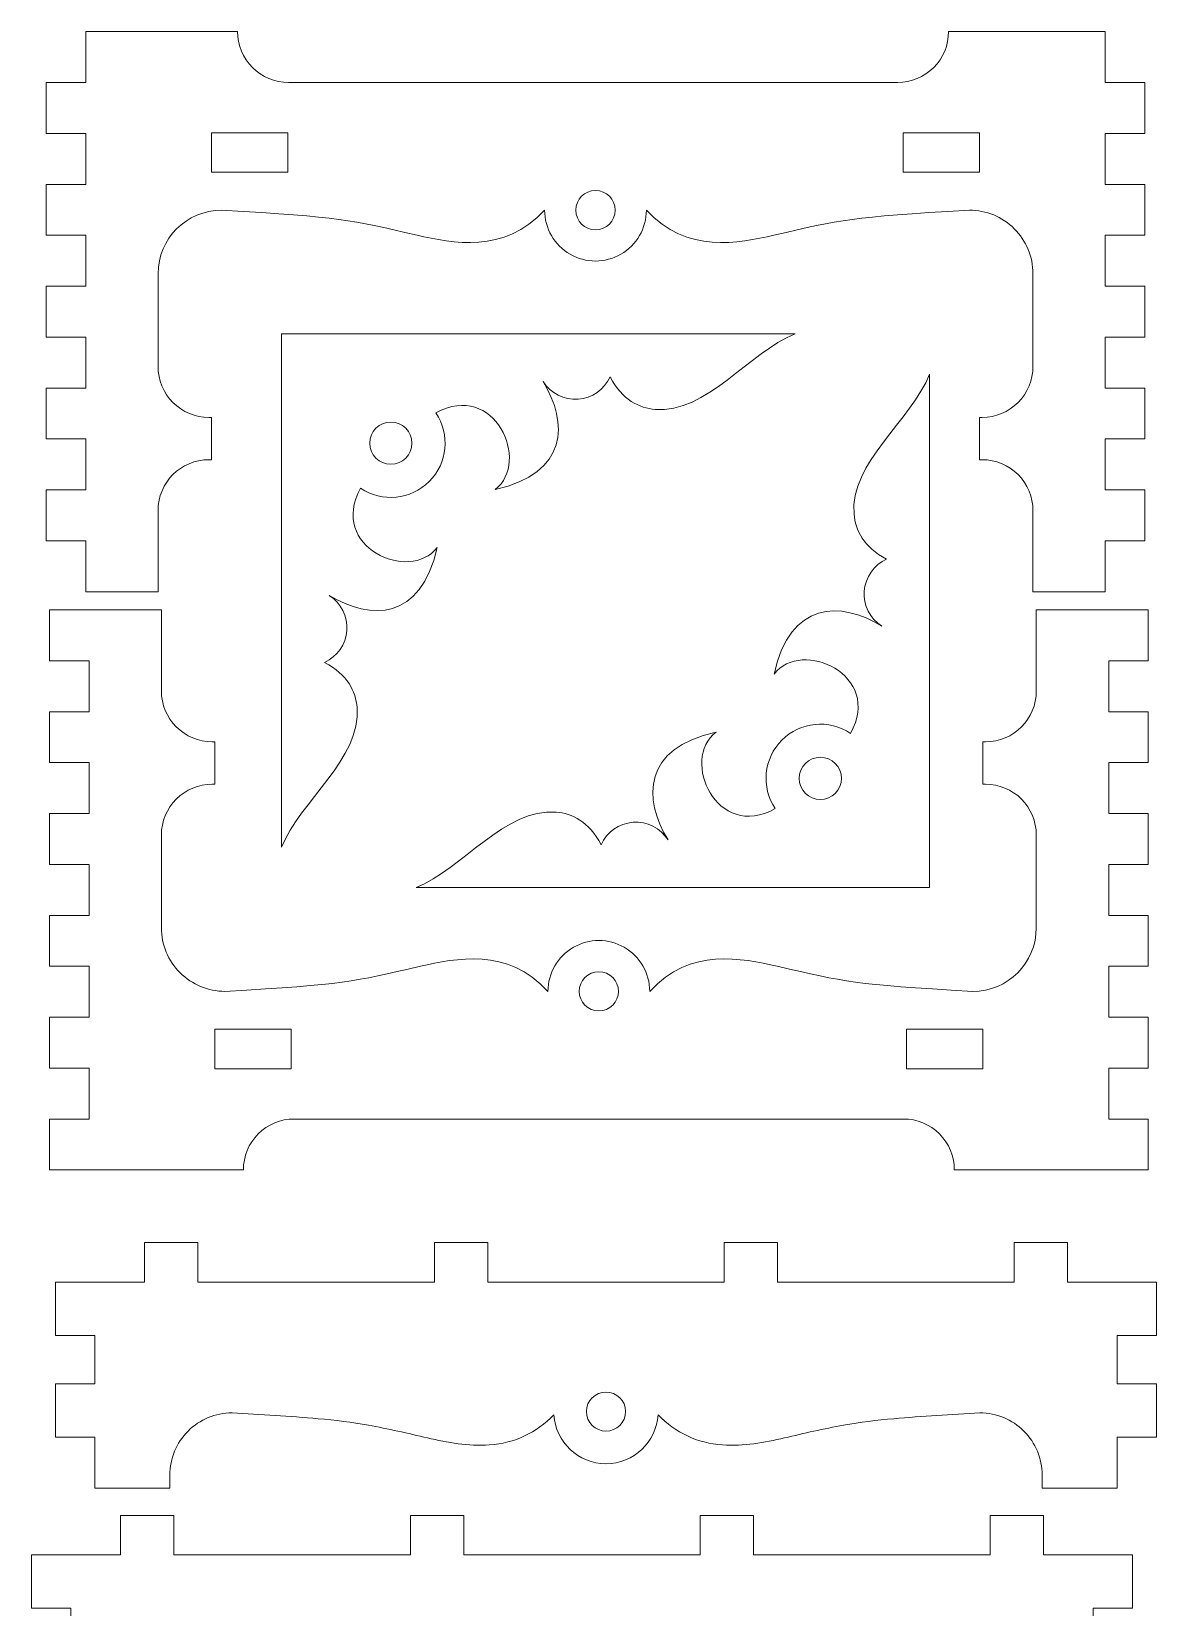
# Model space of a CAD drawing. Header units: centimetres. Extents: x -35.5 to 35.5, y -33.3 to 33.3.
# Drawn here: x 18.36 to 35.48, y -8.95 to 15.04 of the extents above; entities that cross this region are included whole.
import ezdxf

# ---------------------------------------------------------------- set-up
doc = ezdxf.new("R2010")
doc.units = ezdxf.units.CM
doc.header["$MEASUREMENT"] = 0
doc.layers.add('layer 1', color=7, linetype='Continuous')

msp = doc.modelspace()

# ---------------------------------------------------------------- linework, layer by layer
at = {"layer": 'layer 1', "lineweight": 9}
for points, knots in [([(18.58318, 7.29004), (18.58318, 7.29004), (18.58318, 8.06423), (18.58318, 8.06423), (18.58318, 8.06423), (18.58318, 8.06423), (19.18318, 8.06423), (19.18318, 8.06423), (19.18318, 8.06423), (19.18318, 8.06423), (19.18318, 8.84065), (19.18318, 8.84065), (19.18318, 8.84065), (19.18318, 8.84065), (18.58318, 8.84065), (18.58318, 8.84065), (18.58318, 8.84065), (18.58318, 8.84065), (18.58318, 9.61484), (18.58318, 9.61484), (18.58318, 9.61484), (18.58318, 9.61484), (19.18318, 9.61484), (19.18318, 9.61484), (19.18318, 9.61484), (19.18318, 9.61484), (19.18318, 10.39124), (19.18318, 10.39124), (19.18318, 10.39124), (19.18318, 10.39124), (18.58318, 10.39124), (18.58318, 10.39124), (18.58318, 10.39124), (18.58318, 10.39124), (18.58318, 11.16544), (18.58318, 11.16544), (18.58318, 11.16544), (18.58318, 11.16544), (19.18318, 11.16544), (19.18318, 11.16544), (19.18318, 11.16544), (19.18318, 11.16544), (19.18318, 11.94186), (19.18318, 11.94186), (19.18318, 11.94186), (19.18318, 11.94186), (18.58318, 11.94186), (18.58318, 11.94186), (18.58318, 11.94186), (18.58318, 11.94186), (18.58318, 12.71605), (18.58318, 12.71605), (18.58318, 12.71605), (18.58318, 12.71605), (19.18318, 12.71605), (19.18318, 12.71605), (19.18318, 12.71605), (19.18318, 12.71605), (19.18318, 13.49247), (19.18318, 13.49247), (19.18318, 13.49247), (19.18318, 13.49247), (18.58318, 13.49247), (18.58318, 13.49247), (18.58318, 13.49247), (18.58318, 13.49247), (18.58318, 14.26666), (18.58318, 14.26666), (18.58318, 14.26666), (18.58318, 14.26666), (19.18318, 14.26666), (19.18318, 14.26666), (19.18318, 14.26666), (19.18318, 14.26666), (19.18318, 15.04306), (19.18318, 15.04306), (19.18318, 15.04306), (19.18318, 15.04306), (21.49583, 15.04306), (21.49583, 15.04306), (21.49583, 15.04306), (21.49523, 14.83736), (21.57654, 14.63986), (21.7218, 14.4942), (21.7218, 14.4942), (21.86704, 14.34853), (22.0643, 14.26666), (22.27001, 14.26666), (22.27001, 14.26666), (22.27001, 14.26666), (31.54473, 14.26666), (31.54473, 14.26666), (31.54473, 14.26666), (31.75045, 14.26666), (31.9477, 14.34853), (32.09295, 14.4942), (32.09295, 14.4942), (32.23821, 14.63986), (32.31952, 14.83736), (32.31892, 15.04306), (32.31892, 15.04306), (32.31892, 15.04306), (34.70576, 15.04306), (34.70576, 15.04306), (34.70576, 15.04306), (34.70576, 15.04306), (34.70576, 14.26666), (34.70576, 14.26666), (34.70576, 14.26666), (34.70576, 14.26666), (35.30576, 14.26666), (35.30576, 14.26666), (35.30576, 14.26666), (35.30576, 14.26666), (35.30576, 13.49247), (35.30576, 13.49247), (35.30576, 13.49247), (35.30576, 13.49247), (34.70576, 13.49247), (34.70576, 13.49247), (34.70576, 13.49247), (34.70576, 13.49247), (34.70576, 12.71605), (34.70576, 12.71605), (34.70576, 12.71605), (34.70576, 12.71605), (35.30576, 12.71605), (35.30576, 12.71605), (35.30576, 12.71605), (35.30576, 12.71605), (35.30576, 11.94186), (35.30576, 11.94186), (35.30576, 11.94186), (35.30576, 11.94186), (34.70576, 11.94186), (34.70576, 11.94186), (34.70576, 11.94186), (34.70576, 11.94186), (34.70576, 11.16544), (34.70576, 11.16544), (34.70576, 11.16544), (34.70576, 11.16544), (35.30576, 11.16544), (35.30576, 11.16544), (35.30576, 11.16544), (35.30576, 11.16544), (35.30576, 10.39124), (35.30576, 10.39124), (35.30576, 10.39124), (35.30576, 10.39124), (34.70576, 10.39124), (34.70576, 10.39124), (34.70576, 10.39124), (34.70576, 10.39124), (34.70576, 9.61484), (34.70576, 9.61484), (34.70576, 9.61484), (34.70576, 9.61484), (35.30576, 9.61484), (35.30576, 9.61484), (35.30576, 9.61484), (35.30576, 9.61484), (35.30576, 8.84065), (35.30576, 8.84065), (35.30576, 8.84065), (35.30576, 8.84065), (34.70576, 8.84065), (34.70576, 8.84065), (34.70576, 8.84065), (34.70576, 8.84065), (34.70576, 8.06423), (34.70576, 8.06423), (34.70576, 8.06423), (34.70576, 8.06423), (35.30576, 8.06423), (35.30576, 8.06423), (35.30576, 8.06423), (35.30576, 8.06423), (35.30576, 7.29004), (35.30576, 7.29004), (35.30576, 7.29004), (35.30576, 7.29004), (34.70576, 7.29004), (34.70576, 7.29004), (34.70576, 7.29004), (34.70576, 7.29004), (34.70576, 6.51364), (34.70576, 6.51364), (34.70576, 6.51364), (34.70576, 6.51364), (33.60397, 6.51364), (33.60397, 6.51364), (33.60397, 6.51364), (33.60397, 6.51364), (33.60397, 7.74896), (33.60397, 7.74896), (33.60397, 7.74896), (33.60397, 7.95428), (33.52239, 8.15121), (33.37721, 8.29639), (33.37721, 8.29639), (33.23201, 8.44157), (33.03509, 8.52315), (32.82977, 8.52315), (32.82977, 8.52315), (32.82977, 8.52315), (32.79083, 8.52315), (32.79083, 8.52315), (32.79083, 8.52315), (32.79083, 8.52315), (32.79083, 9.16773), (32.79083, 9.16773), (32.79083, 9.16773), (32.79083, 9.16773), (32.82977, 9.16773), (32.82977, 9.16773), (32.82977, 9.16773), (33.03509, 9.16773), (33.23201, 9.24931), (33.37721, 9.39449), (33.37721, 9.39449), (33.52239, 9.53969), (33.60397, 9.73661), (33.60397, 9.94192), (33.60397, 9.94192), (33.60397, 9.94192), (33.60397, 11.35515), (33.60397, 11.35515), (33.60397, 11.35515), (33.60397, 11.61182), (33.50201, 11.85797), (33.32052, 12.03944), (33.32052, 12.03944), (33.13903, 12.22093), (32.89287, 12.3229), (32.63623, 12.3229), (32.63623, 12.3229), (30.78964, 12.21602), (30.71806, 12.18168), (29.65939, 11.94186), (29.65939, 11.94186), (29.12535, 11.82089), (28.34013, 11.64763), (27.71866, 12.3229), (27.71866, 12.3229), (27.71866, 12.0463), (27.5711, 11.79072), (27.33157, 11.65243), (27.33157, 11.65243), (27.09203, 11.51413), (26.79691, 11.51413), (26.55737, 11.65243), (26.55737, 11.65243), (26.31784, 11.79072), (26.17028, 12.0463), (26.17028, 12.3229), (26.17028, 12.3229), (25.54883, 11.64763), (24.76361, 11.82089), (24.22957, 11.94186), (24.22957, 11.94186), (23.1709, 12.18168), (23.09932, 12.21602), (21.25274, 12.3229), (21.25274, 12.3229), (20.71827, 12.3229), (20.28499, 11.88964), (20.28499, 11.35515), (20.28499, 11.35515), (20.28499, 11.35515), (20.28499, 9.94192), (20.28499, 9.94192), (20.28499, 9.94192), (20.28499, 9.73661), (20.36657, 9.53969), (20.51175, 9.39449), (20.51175, 9.39449), (20.65694, 9.24931), (20.85387, 9.16773), (21.05919, 9.16773), (21.05919, 9.16773), (21.05919, 9.16773), (21.09813, 9.16773), (21.09813, 9.16773), (21.09813, 9.16773), (21.09813, 9.16773), (21.09813, 8.52315), (21.09813, 8.52315), (21.09813, 8.52315), (21.09813, 8.52315), (21.05919, 8.52315), (21.05919, 8.52315), (21.05919, 8.52315), (20.63162, 8.52315), (20.28499, 8.17653), (20.28499, 7.74896), (20.28499, 7.74896), (20.28499, 7.74896), (20.28499, 6.51364), (20.28499, 6.51364), (20.28499, 6.51364), (20.28499, 6.51364), (19.18318, 6.51364), (19.18318, 6.51364), (19.18318, 6.51364), (19.18318, 6.51364), (19.18318, 7.29004), (19.18318, 7.29004), (19.18318, 7.29004), (19.18318, 7.29004), (18.58318, 7.29004), (18.58318, 7.29004)], [0, 0, 0, 0, 0.01265823, 0.01265823, 0.01265823, 0.01265823, 0.02531646, 0.02531646, 0.02531646, 0.02531646, 0.03797468, 0.03797468, 0.03797468, 0.03797468, 0.05063291, 0.05063291, 0.05063291, 0.05063291, 0.06329114, 0.06329114, 0.06329114, 0.06329114, 0.07594937, 0.07594937, 0.07594937, 0.07594937, 0.08860759, 0.08860759, 0.08860759, 0.08860759, 0.10126582, 0.10126582, 0.10126582, 0.10126582, 0.11392405, 0.11392405, 0.11392405, 0.11392405, 0.12658228, 0.12658228, 0.12658228, 0.12658228, 0.13924051, 0.13924051, 0.13924051, 0.13924051, 0.15189873, 0.15189873, 0.15189873, 0.15189873, 0.16455696, 0.16455696, 0.16455696, 0.16455696, 0.17721519, 0.17721519, 0.17721519, 0.17721519, 0.18987342, 0.18987342, 0.18987342, 0.18987342, 0.20253165, 0.20253165, 0.20253165, 0.20253165, 0.21518987, 0.21518987, 0.21518987, 0.21518987, 0.2278481, 0.2278481, 0.2278481, 0.2278481, 0.24050633, 0.24050633, 0.24050633, 0.24050633, 0.25316456, 0.25316456, 0.25316456, 0.25316456, 0.26582278, 0.26582278, 0.26582278, 0.26582278, 0.27848101, 0.27848101, 0.27848101, 0.27848101, 0.29113924, 0.29113924, 0.29113924, 0.29113924, 0.30379747, 0.30379747, 0.30379747, 0.30379747, 0.3164557, 0.3164557, 0.3164557, 0.3164557, 0.32911392, 0.32911392, 0.32911392, 0.32911392, 0.34177215, 0.34177215, 0.34177215, 0.34177215, 0.35443038, 0.35443038, 0.35443038, 0.35443038, 0.36708861, 0.36708861, 0.36708861, 0.36708861, 0.37974684, 0.37974684, 0.37974684, 0.37974684, 0.39240506, 0.39240506, 0.39240506, 0.39240506, 0.40506329, 0.40506329, 0.40506329, 0.40506329, 0.41772152, 0.41772152, 0.41772152, 0.41772152, 0.43037975, 0.43037975, 0.43037975, 0.43037975, 0.44303797, 0.44303797, 0.44303797, 0.44303797, 0.4556962, 0.4556962, 0.4556962, 0.4556962, 0.46835443, 0.46835443, 0.46835443, 0.46835443, 0.48101266, 0.48101266, 0.48101266, 0.48101266, 0.49367089, 0.49367089, 0.49367089, 0.49367089, 0.50632911, 0.50632911, 0.50632911, 0.50632911, 0.51898734, 0.51898734, 0.51898734, 0.51898734, 0.53164557, 0.53164557, 0.53164557, 0.53164557, 0.5443038, 0.5443038, 0.5443038, 0.5443038, 0.55696203, 0.55696203, 0.55696203, 0.55696203, 0.56962025, 0.56962025, 0.56962025, 0.56962025, 0.58227848, 0.58227848, 0.58227848, 0.58227848, 0.59493671, 0.59493671, 0.59493671, 0.59493671, 0.60759494, 0.60759494, 0.60759494, 0.60759494, 0.62025316, 0.62025316, 0.62025316, 0.62025316, 0.63291139, 0.63291139, 0.63291139, 0.63291139, 0.64556962, 0.64556962, 0.64556962, 0.64556962, 0.65822785, 0.65822785, 0.65822785, 0.65822785, 0.67088608, 0.67088608, 0.67088608, 0.67088608, 0.6835443, 0.6835443, 0.6835443, 0.6835443, 0.69620253, 0.69620253, 0.69620253, 0.69620253, 0.70886076, 0.70886076, 0.70886076, 0.70886076, 0.72151899, 0.72151899, 0.72151899, 0.72151899, 0.73417722, 0.73417722, 0.73417722, 0.73417722, 0.74683544, 0.74683544, 0.74683544, 0.74683544, 0.75949367, 0.75949367, 0.75949367, 0.75949367, 0.7721519, 0.7721519, 0.7721519, 0.7721519, 0.78481013, 0.78481013, 0.78481013, 0.78481013, 0.79746835, 0.79746835, 0.79746835, 0.79746835, 0.81012658, 0.81012658, 0.81012658, 0.81012658, 0.82278481, 0.82278481, 0.82278481, 0.82278481, 0.83544304, 0.83544304, 0.83544304, 0.83544304, 0.84810127, 0.84810127, 0.84810127, 0.84810127, 0.86075949, 0.86075949, 0.86075949, 0.86075949, 0.87341772, 0.87341772, 0.87341772, 0.87341772, 0.88607595, 0.88607595, 0.88607595, 0.88607595, 0.89873418, 0.89873418, 0.89873418, 0.89873418, 0.91139241, 0.91139241, 0.91139241, 0.91139241, 0.92405063, 0.92405063, 0.92405063, 0.92405063, 0.93670886, 0.93670886, 0.93670886, 0.93670886, 0.94936709, 0.94936709, 0.94936709, 0.94936709, 0.96202532, 0.96202532, 0.96202532, 0.96202532, 0.97468354, 0.97468354, 0.97468354, 0.97468354, 1, 1, 1, 1]), ([(21.09813, 13.50029), (21.09813, 13.50029), (22.25942, 13.50029), (22.25942, 13.50029), (22.25942, 13.50029), (22.25942, 13.50029), (22.25942, 12.90029), (22.25942, 12.90029), (22.25942, 12.90029), (22.25942, 12.90029), (21.09813, 12.90029), (21.09813, 12.90029), (21.09813, 12.90029), (21.09813, 12.90029), (21.09813, 13.50029), (21.09813, 13.50029)], [0, 0, 0, 0, 0.2, 0.2, 0.2, 0.2, 0.4, 0.4, 0.4, 0.4, 0.6, 0.6, 0.6, 0.6, 1, 1, 1, 1]), ([(31.62954, 13.50029), (31.62954, 13.50029), (32.79083, 13.50029), (32.79083, 13.50029), (32.79083, 13.50029), (32.79083, 13.50029), (32.79083, 12.90029), (32.79083, 12.90029), (32.79083, 12.90029), (32.79083, 12.90029), (31.62954, 12.90029), (31.62954, 12.90029), (31.62954, 12.90029), (31.62954, 12.90029), (31.62954, 13.50029), (31.62954, 13.50029)], [0, 0, 0, 0, 0.2, 0.2, 0.2, 0.2, 0.4, 0.4, 0.4, 0.4, 0.6, 0.6, 0.6, 0.6, 1, 1, 1, 1]), ([(26.64615, 12.3229), (26.64615, 12.15815), (26.77972, 12.02458), (26.94447, 12.02458), (26.94447, 12.02458), (27.10924, 12.02458), (27.24281, 12.15815), (27.24281, 12.3229), (27.24281, 12.3229), (27.24281, 12.48766), (27.10924, 12.62121), (26.94447, 12.62121), (26.94447, 12.62121), (26.77972, 12.62121), (26.64615, 12.48766), (26.64615, 12.3229)], [0, 0, 0, 0, 0.2, 0.2, 0.2, 0.2, 0.4, 0.4, 0.4, 0.4, 0.6, 0.6, 0.6, 0.6, 1, 1, 1, 1]), ([(24.51463, 9.2353), (24.73465, 8.90758), (24.69203, 8.46997), (24.41292, 8.19085), (24.41292, 8.19085), (24.1338, 7.91173), (23.69619, 7.86913), (23.36847, 8.08916), (23.36847, 8.08916), (22.87128, 7.19729), (24.11288, 6.63888), (24.53369, 7.18695), (24.53369, 7.18695), (24.28558, 6.07047), (23.52304, 6.07275), (22.89161, 6.45612), (22.89161, 6.45612), (23.07211, 6.34196), (23.17531, 6.13784), (23.16023, 5.92479), (23.16023, 5.92479), (23.14514, 5.71173), (23.01422, 5.52418), (22.81941, 5.43658), (22.81941, 5.43658), (23.17374, 5.25052), (23.2939, 4.9951), (23.31497, 4.75146), (23.31497, 4.75146), (23.38215, 3.97455), (22.44161, 3.31746), (22.16547, 2.62155), (22.16547, 2.62155), (22.16547, 2.62155), (22.16547, 10.4383), (22.16547, 10.4383), (22.16547, 10.4383), (22.16547, 10.4383), (29.98221, 10.4383), (29.98221, 10.4383), (29.98221, 10.4383), (29.28631, 10.16216), (28.62923, 9.22163), (27.85231, 9.28881), (27.85231, 9.28881), (27.60867, 9.30987), (27.35324, 9.43004), (27.16719, 9.78435), (27.16719, 9.78435), (27.07959, 9.58955), (26.89206, 9.45863), (26.679, 9.44355), (26.679, 9.44355), (26.46594, 9.42846), (26.26183, 9.53166), (26.14765, 9.71218), (26.14765, 9.71218), (26.53103, 9.08075), (26.53332, 8.31819), (25.41683, 8.07008), (25.41683, 8.07008), (25.96488, 8.49089), (25.4065, 9.73248), (24.51461, 9.23532), (24.51461, 9.23532), (24.51461, 9.23532), (24.51463, 9.2353), (24.51463, 9.2353)], [0, 0, 0, 0, 0.05555556, 0.05555556, 0.05555556, 0.05555556, 0.11111111, 0.11111111, 0.11111111, 0.11111111, 0.16666667, 0.16666667, 0.16666667, 0.16666667, 0.22222222, 0.22222222, 0.22222222, 0.22222222, 0.27777778, 0.27777778, 0.27777778, 0.27777778, 0.33333333, 0.33333333, 0.33333333, 0.33333333, 0.38888889, 0.38888889, 0.38888889, 0.38888889, 0.44444444, 0.44444444, 0.44444444, 0.44444444, 0.5, 0.5, 0.5, 0.5, 0.55555556, 0.55555556, 0.55555556, 0.55555556, 0.61111111, 0.61111111, 0.61111111, 0.61111111, 0.66666667, 0.66666667, 0.66666667, 0.66666667, 0.72222222, 0.72222222, 0.72222222, 0.72222222, 0.77777778, 0.77777778, 0.77777778, 0.77777778, 0.83333333, 0.83333333, 0.83333333, 0.83333333, 0.88888889, 0.88888889, 0.88888889, 0.88888889, 1, 1, 1, 1]), ([(27.0289, 2.66098), (27.1165, 2.85579), (27.30404, 2.9867), (27.5171, 3.00178), (27.5171, 3.00178), (27.73016, 3.01688), (27.93428, 2.91368), (28.04845, 2.73315), (28.04845, 2.73315), (27.66507, 3.36461), (27.66279, 4.12715), (28.77927, 4.37526), (28.77927, 4.37526), (28.2312, 3.95444), (28.78961, 2.71285), (29.68148, 3.21004), (29.68148, 3.21004), (29.46145, 3.53775), (29.50405, 3.97535), (29.78319, 4.25448), (29.78319, 4.25448), (30.0623, 4.5336), (30.4999, 4.5762), (30.82763, 4.35617), (30.82763, 4.35617), (31.3248, 5.24804), (30.08321, 5.80645), (29.66239, 5.25838), (29.66239, 5.25838), (29.9105, 6.37486), (30.67306, 6.37258), (31.3045, 5.98922), (31.3045, 5.98922), (31.12397, 6.10337), (31.02079, 6.30749), (31.03587, 6.52055), (31.03587, 6.52055), (31.05095, 6.73361), (31.18188, 6.92115), (31.37667, 7.00875), (31.37667, 7.00875), (31.02236, 7.19481), (30.90219, 7.45024), (30.88113, 7.69388), (30.88113, 7.69388), (30.81395, 8.47078), (31.75448, 9.12788), (32.03061, 9.82378), (32.03061, 9.82378), (32.03061, 9.82378), (32.03061, 2.00704), (32.03061, 2.00704), (32.03061, 2.00704), (32.03061, 2.00704), (24.21387, 2.00704), (24.21387, 2.00704), (24.21387, 2.00704), (24.90977, 2.28317), (25.56687, 3.2237), (26.34377, 3.15652), (26.34377, 3.15652), (26.58743, 3.13546), (26.84286, 3.01529), (27.0289, 2.66098)], [0, 0, 0, 0, 0.05882353, 0.05882353, 0.05882353, 0.05882353, 0.11764706, 0.11764706, 0.11764706, 0.11764706, 0.17647059, 0.17647059, 0.17647059, 0.17647059, 0.23529412, 0.23529412, 0.23529412, 0.23529412, 0.29411765, 0.29411765, 0.29411765, 0.29411765, 0.35294118, 0.35294118, 0.35294118, 0.35294118, 0.41176471, 0.41176471, 0.41176471, 0.41176471, 0.47058824, 0.47058824, 0.47058824, 0.47058824, 0.52941176, 0.52941176, 0.52941176, 0.52941176, 0.58823529, 0.58823529, 0.58823529, 0.58823529, 0.64705882, 0.64705882, 0.64705882, 0.64705882, 0.70588235, 0.70588235, 0.70588235, 0.70588235, 0.76470588, 0.76470588, 0.76470588, 0.76470588, 0.82352941, 0.82352941, 0.82352941, 0.82352941, 0.88235294, 0.88235294, 0.88235294, 0.88235294, 1, 1, 1, 1]), ([(24.15075, 8.7749), (24.15075, 8.95268), (24.00664, 9.09679), (23.82886, 9.09679), (23.82886, 9.09679), (23.65109, 9.09679), (23.50699, 8.95268), (23.50699, 8.7749), (23.50699, 8.7749), (23.50699, 8.59713), (23.65109, 8.45301), (23.82886, 8.45301), (23.82886, 8.45301), (24.00664, 8.45301), (24.15075, 8.59713), (24.15075, 8.7749)], [0, 0, 0, 0, 0.2, 0.2, 0.2, 0.2, 0.4, 0.4, 0.4, 0.4, 0.6, 0.6, 0.6, 0.6, 1, 1, 1, 1]), ([(33.65518, 1.39548), (33.65518, 1.39548), (33.65518, 2.8087), (33.65518, 2.8087), (33.65518, 2.8087), (33.65518, 3.01403), (33.57362, 3.21095), (33.42842, 3.35615), (33.42842, 3.35615), (33.28324, 3.50133), (33.0863, 3.58289), (32.88099, 3.58289), (32.88099, 3.58289), (32.88099, 3.58289), (32.84204, 3.58289), (32.84204, 3.58289), (32.84204, 3.58289), (32.84204, 3.58289), (32.84204, 4.22748), (32.84204, 4.22748), (32.84204, 4.22748), (32.84204, 4.22748), (32.88099, 4.22748), (32.88099, 4.22748), (32.88099, 4.22748), (33.30855, 4.22748), (33.65518, 4.57411), (33.65518, 5.00168), (33.65518, 5.00168), (33.65518, 5.00168), (33.65518, 6.237), (33.65518, 6.237), (33.65518, 6.237), (33.65518, 6.237), (34.75699, 6.237), (34.75699, 6.237), (34.75699, 6.237), (34.75699, 6.237), (35.35699, 6.23479), (35.35699, 6.23479), (35.35699, 6.23479), (35.35699, 6.23479), (35.35699, 5.4606), (35.35699, 5.4606), (35.35699, 5.4606), (35.35699, 5.4606), (34.75699, 5.4606), (34.75699, 5.4606), (34.75699, 5.4606), (34.75699, 5.4606), (34.75699, 4.68641), (34.75699, 4.68641), (34.75699, 4.68641), (34.75699, 4.68641), (35.35699, 4.68418), (35.35699, 4.68418), (35.35699, 4.68418), (35.35699, 4.68418), (35.35699, 3.90999), (35.35699, 3.90999), (35.35699, 3.90999), (35.35699, 3.90999), (34.75699, 3.90999), (34.75699, 3.90999), (34.75699, 3.90999), (34.75699, 3.90999), (34.75699, 3.13579), (34.75699, 3.13579), (34.75699, 3.13579), (34.75699, 3.13579), (35.35699, 3.13357), (35.35699, 3.13357), (35.35699, 3.13357), (35.35699, 3.13357), (35.35699, 2.35937), (35.35699, 2.35937), (35.35699, 2.35937), (35.35699, 2.35937), (34.75699, 2.35937), (34.75699, 2.35937), (34.75699, 2.35937), (34.75699, 2.35937), (34.75699, 1.58518), (34.75699, 1.58518), (34.75699, 1.58518), (34.75699, 1.58518), (35.35699, 1.58297), (35.35699, 1.58297), (35.35699, 1.58297), (35.35699, 1.58297), (35.35699, 0.80878), (35.35699, 0.80878), (35.35699, 0.80878), (35.35699, 0.80878), (34.75699, 0.80878), (34.75699, 0.80878), (34.75699, 0.80878), (34.75699, 0.80878), (34.75699, 0.03459), (34.75699, 0.03459), (34.75699, 0.03459), (34.75699, 0.03459), (35.35699, 0.03236), (35.35699, 0.03236), (35.35699, 0.03236), (35.35699, 0.03236), (35.35699, -0.74183), (35.35699, -0.74183), (35.35699, -0.74183), (35.35699, -0.74183), (34.75699, -0.74183), (34.75699, -0.74183), (34.75699, -0.74183), (34.75699, -0.74183), (34.75699, -1.51603), (34.75699, -1.51603), (34.75699, -1.51603), (34.75699, -1.51603), (35.35699, -1.51825), (35.35699, -1.51825), (35.35699, -1.51825), (35.35699, -1.51825), (35.35699, -2.29245), (35.35699, -2.29245), (35.35699, -2.29245), (35.35699, -2.29245), (32.40726, -2.29245), (32.40726, -2.29245), (32.40726, -2.29245), (32.40784, -2.08672), (32.32653, -1.88925), (32.18129, -1.74356), (32.18129, -1.74356), (32.03603, -1.5979), (31.83877, -1.51603), (31.63306, -1.51603), (31.63306, -1.51603), (31.63306, -1.51603), (22.35834, -1.51603), (22.35834, -1.51603), (22.35834, -1.51603), (22.15262, -1.51603), (21.95537, -1.5979), (21.81012, -1.74356), (21.81012, -1.74356), (21.66486, -1.88923), (21.58355, -2.08672), (21.58415, -2.29245), (21.58415, -2.29245), (21.58415, -2.29245), (18.63441, -2.29245), (18.63441, -2.29245), (18.63441, -2.29245), (18.63441, -2.29245), (18.63441, -1.51825), (18.63441, -1.51825), (18.63441, -1.51825), (18.63441, -1.51825), (19.23441, -1.51603), (19.23441, -1.51603), (19.23441, -1.51603), (19.23441, -1.51603), (19.23441, -0.74183), (19.23441, -0.74183), (19.23441, -0.74183), (19.23441, -0.74183), (18.63441, -0.74183), (18.63441, -0.74183), (18.63441, -0.74183), (18.63441, -0.74183), (18.63441, 0.03236), (18.63441, 0.03236), (18.63441, 0.03236), (18.63441, 0.03236), (19.23441, 0.03459), (19.23441, 0.03459), (19.23441, 0.03459), (19.23441, 0.03459), (19.23441, 0.80878), (19.23441, 0.80878), (19.23441, 0.80878), (19.23441, 0.80878), (18.63441, 0.80878), (18.63441, 0.80878), (18.63441, 0.80878), (18.63441, 0.80878), (18.63441, 1.58297), (18.63441, 1.58297), (18.63441, 1.58297), (18.63441, 1.58297), (19.23441, 1.58518), (19.23441, 1.58518), (19.23441, 1.58518), (19.23441, 1.58518), (19.23441, 2.35937), (19.23441, 2.35937), (19.23441, 2.35937), (19.23441, 2.35937), (18.63441, 2.35937), (18.63441, 2.35937), (18.63441, 2.35937), (18.63441, 2.35937), (18.63441, 3.13357), (18.63441, 3.13357), (18.63441, 3.13357), (18.63441, 3.13357), (19.23441, 3.13579), (19.23441, 3.13579), (19.23441, 3.13579), (19.23441, 3.13579), (19.23441, 3.90999), (19.23441, 3.90999), (19.23441, 3.90999), (19.23441, 3.90999), (18.63441, 3.90999), (18.63441, 3.90999), (18.63441, 3.90999), (18.63441, 3.90999), (18.63441, 4.68418), (18.63441, 4.68418), (18.63441, 4.68418), (18.63441, 4.68418), (19.23441, 4.68641), (19.23441, 4.68641), (19.23441, 4.68641), (19.23441, 4.68641), (19.23441, 5.4606), (19.23441, 5.4606), (19.23441, 5.4606), (19.23441, 5.4606), (18.63441, 5.4606), (18.63441, 5.4606), (18.63441, 5.4606), (18.63441, 5.4606), (18.63441, 6.23479), (18.63441, 6.23479), (18.63441, 6.23479), (18.63441, 6.23479), (19.23441, 6.237), (19.23441, 6.237), (19.23441, 6.237), (19.23441, 6.237), (20.33623, 6.237), (20.33623, 6.237), (20.33623, 6.237), (20.33623, 6.237), (20.33623, 5.00168), (20.33623, 5.00168), (20.33623, 5.00168), (20.33623, 4.79634), (20.41779, 4.59943), (20.56297, 4.45424), (20.56297, 4.45424), (20.70817, 4.30904), (20.90508, 4.22748), (21.11042, 4.22748), (21.11042, 4.22748), (21.11042, 4.22748), (21.14934, 4.22748), (21.14934, 4.22748), (21.14934, 4.22748), (21.14934, 4.22748), (21.14934, 3.58289), (21.14934, 3.58289), (21.14934, 3.58289), (21.14934, 3.58289), (21.11042, 3.58289), (21.11042, 3.58289), (21.11042, 3.58289), (20.90508, 3.58289), (20.70817, 3.50133), (20.56297, 3.35615), (20.56297, 3.35615), (20.41779, 3.21095), (20.33623, 3.01403), (20.33623, 2.8087), (20.33623, 2.8087), (20.33623, 2.8087), (20.33623, 1.39548), (20.33623, 1.39548), (20.33623, 1.39548), (20.33623, 1.13882), (20.43817, 0.89266), (20.61966, 0.71117), (20.61966, 0.71117), (20.80115, 0.5297), (21.0473, 0.42774), (21.30397, 0.42774), (21.30397, 0.42774), (23.15054, 0.53462), (23.22211, 0.56895), (24.28078, 0.80878), (24.28078, 0.80878), (24.81482, 0.92975), (25.60004, 1.10301), (26.22151, 0.42774), (26.22151, 0.42774), (26.22151, 0.70432), (26.36907, 0.9599), (26.60861, 1.09821), (26.60861, 1.09821), (26.84814, 1.2365), (27.14326, 1.2365), (27.3828, 1.09821), (27.3828, 1.09821), (27.62234, 0.9599), (27.7699, 0.70432), (27.7699, 0.42774), (27.7699, 0.42774), (28.39134, 1.10301), (29.17657, 0.92975), (29.71061, 0.80878), (29.71061, 0.80878), (30.7693, 0.56895), (30.84085, 0.53462), (32.68744, 0.42774), (32.68744, 0.42774), (33.2219, 0.42774), (33.65518, 0.861), (33.65518, 1.39546), (33.65518, 1.39546), (33.65518, 1.39546), (33.65518, 1.39548), (33.65518, 1.39548)], [0, 0, 0, 0, 0.01219512, 0.01219512, 0.01219512, 0.01219512, 0.02439024, 0.02439024, 0.02439024, 0.02439024, 0.03658537, 0.03658537, 0.03658537, 0.03658537, 0.04878049, 0.04878049, 0.04878049, 0.04878049, 0.06097561, 0.06097561, 0.06097561, 0.06097561, 0.07317073, 0.07317073, 0.07317073, 0.07317073, 0.08536585, 0.08536585, 0.08536585, 0.08536585, 0.09756098, 0.09756098, 0.09756098, 0.09756098, 0.1097561, 0.1097561, 0.1097561, 0.1097561, 0.12195122, 0.12195122, 0.12195122, 0.12195122, 0.13414634, 0.13414634, 0.13414634, 0.13414634, 0.14634146, 0.14634146, 0.14634146, 0.14634146, 0.15853659, 0.15853659, 0.15853659, 0.15853659, 0.17073171, 0.17073171, 0.17073171, 0.17073171, 0.18292683, 0.18292683, 0.18292683, 0.18292683, 0.19512195, 0.19512195, 0.19512195, 0.19512195, 0.20731707, 0.20731707, 0.20731707, 0.20731707, 0.2195122, 0.2195122, 0.2195122, 0.2195122, 0.23170732, 0.23170732, 0.23170732, 0.23170732, 0.24390244, 0.24390244, 0.24390244, 0.24390244, 0.25609756, 0.25609756, 0.25609756, 0.25609756, 0.26829268, 0.26829268, 0.26829268, 0.26829268, 0.2804878, 0.2804878, 0.2804878, 0.2804878, 0.29268293, 0.29268293, 0.29268293, 0.29268293, 0.30487805, 0.30487805, 0.30487805, 0.30487805, 0.31707317, 0.31707317, 0.31707317, 0.31707317, 0.32926829, 0.32926829, 0.32926829, 0.32926829, 0.34146341, 0.34146341, 0.34146341, 0.34146341, 0.35365854, 0.35365854, 0.35365854, 0.35365854, 0.36585366, 0.36585366, 0.36585366, 0.36585366, 0.37804878, 0.37804878, 0.37804878, 0.37804878, 0.3902439, 0.3902439, 0.3902439, 0.3902439, 0.40243902, 0.40243902, 0.40243902, 0.40243902, 0.41463415, 0.41463415, 0.41463415, 0.41463415, 0.42682927, 0.42682927, 0.42682927, 0.42682927, 0.43902439, 0.43902439, 0.43902439, 0.43902439, 0.45121951, 0.45121951, 0.45121951, 0.45121951, 0.46341463, 0.46341463, 0.46341463, 0.46341463, 0.47560976, 0.47560976, 0.47560976, 0.47560976, 0.48780488, 0.48780488, 0.48780488, 0.48780488, 0.5, 0.5, 0.5, 0.5, 0.51219512, 0.51219512, 0.51219512, 0.51219512, 0.52439024, 0.52439024, 0.52439024, 0.52439024, 0.53658537, 0.53658537, 0.53658537, 0.53658537, 0.54878049, 0.54878049, 0.54878049, 0.54878049, 0.56097561, 0.56097561, 0.56097561, 0.56097561, 0.57317073, 0.57317073, 0.57317073, 0.57317073, 0.58536585, 0.58536585, 0.58536585, 0.58536585, 0.59756098, 0.59756098, 0.59756098, 0.59756098, 0.6097561, 0.6097561, 0.6097561, 0.6097561, 0.62195122, 0.62195122, 0.62195122, 0.62195122, 0.63414634, 0.63414634, 0.63414634, 0.63414634, 0.64634146, 0.64634146, 0.64634146, 0.64634146, 0.65853659, 0.65853659, 0.65853659, 0.65853659, 0.67073171, 0.67073171, 0.67073171, 0.67073171, 0.68292683, 0.68292683, 0.68292683, 0.68292683, 0.69512195, 0.69512195, 0.69512195, 0.69512195, 0.70731707, 0.70731707, 0.70731707, 0.70731707, 0.7195122, 0.7195122, 0.7195122, 0.7195122, 0.73170732, 0.73170732, 0.73170732, 0.73170732, 0.74390244, 0.74390244, 0.74390244, 0.74390244, 0.75609756, 0.75609756, 0.75609756, 0.75609756, 0.76829268, 0.76829268, 0.76829268, 0.76829268, 0.7804878, 0.7804878, 0.7804878, 0.7804878, 0.79268293, 0.79268293, 0.79268293, 0.79268293, 0.80487805, 0.80487805, 0.80487805, 0.80487805, 0.81707317, 0.81707317, 0.81707317, 0.81707317, 0.82926829, 0.82926829, 0.82926829, 0.82926829, 0.84146341, 0.84146341, 0.84146341, 0.84146341, 0.85365854, 0.85365854, 0.85365854, 0.85365854, 0.86585366, 0.86585366, 0.86585366, 0.86585366, 0.87804878, 0.87804878, 0.87804878, 0.87804878, 0.8902439, 0.8902439, 0.8902439, 0.8902439, 0.90243902, 0.90243902, 0.90243902, 0.90243902, 0.91463415, 0.91463415, 0.91463415, 0.91463415, 0.92682927, 0.92682927, 0.92682927, 0.92682927, 0.93902439, 0.93902439, 0.93902439, 0.93902439, 0.95121951, 0.95121951, 0.95121951, 0.95121951, 0.96341463, 0.96341463, 0.96341463, 0.96341463, 0.97560976, 0.97560976, 0.97560976, 0.97560976, 1, 1, 1, 1]), ([(30.68911, 3.67043), (30.68911, 3.84821), (30.54499, 3.99232), (30.36722, 3.99232), (30.36722, 3.99232), (30.18944, 3.99232), (30.04533, 3.84821), (30.04533, 3.67043), (30.04533, 3.67043), (30.04533, 3.49266), (30.18944, 3.34854), (30.36722, 3.34854), (30.36722, 3.34854), (30.54499, 3.34854), (30.68911, 3.49266), (30.68911, 3.67043)], [0, 0, 0, 0, 0.2, 0.2, 0.2, 0.2, 0.4, 0.4, 0.4, 0.4, 0.6, 0.6, 0.6, 0.6, 1, 1, 1, 1]), ([(27.29402, 0.42774), (27.29402, 0.59249), (27.16045, 0.72606), (26.9957, 0.72606), (26.9957, 0.72606), (26.83094, 0.72606), (26.69737, 0.59249), (26.69737, 0.42774), (26.69737, 0.42774), (26.69737, 0.26297), (26.83094, 0.12941), (26.9957, 0.12941), (26.9957, 0.12941), (27.16045, 0.12941), (27.29402, 0.26297), (27.29402, 0.42774)], [0, 0, 0, 0, 0.2, 0.2, 0.2, 0.2, 0.4, 0.4, 0.4, 0.4, 0.6, 0.6, 0.6, 0.6, 1, 1, 1, 1]), ([(22.31063, -0.14965), (22.31063, -0.14965), (22.31063, -0.74965), (22.31063, -0.74965), (22.31063, -0.74965), (22.31063, -0.74965), (21.14934, -0.74965), (21.14934, -0.74965), (21.14934, -0.74965), (21.14934, -0.74965), (21.14934, -0.14965), (21.14934, -0.14965), (21.14934, -0.14965), (21.14934, -0.14965), (22.31063, -0.14965), (22.31063, -0.14965)], [0, 0, 0, 0, 0.2, 0.2, 0.2, 0.2, 0.4, 0.4, 0.4, 0.4, 0.6, 0.6, 0.6, 0.6, 1, 1, 1, 1]), ([(32.84204, -0.14965), (32.84204, -0.14965), (32.84204, -0.74965), (32.84204, -0.74965), (32.84204, -0.74965), (32.84204, -0.74965), (31.68075, -0.74965), (31.68075, -0.74965), (31.68075, -0.74965), (31.68075, -0.74965), (31.68075, -0.14965), (31.68075, -0.14965), (31.68075, -0.14965), (31.68075, -0.14965), (32.84204, -0.14965), (32.84204, -0.14965)], [0, 0, 0, 0, 0.2, 0.2, 0.2, 0.2, 0.4, 0.4, 0.4, 0.4, 0.6, 0.6, 0.6, 0.6, 1, 1, 1, 1]), ([(27.8963, -6.01858), (27.87186, -6.43484), (27.52653, -6.7649), (27.10413, -6.7649), (27.10413, -6.7649), (26.68173, -6.7649), (26.3364, -6.43484), (26.31195, -6.01858), (26.31195, -6.01858), (26.04257, -6.29648), (25.71788, -6.45006), (25.32826, -6.47977), (25.32826, -6.47977), (25.00674, -6.50427), (24.69643, -6.44183), (24.38493, -6.37126), (24.38493, -6.37126), (24.0875, -6.30389), (23.78864, -6.23175), (23.48851, -6.17775), (23.48851, -6.17775), (23.23419, -6.132), (22.97969, -6.10244), (22.72239, -6.07951), (22.72239, -6.07951), (22.28669, -6.04068), (21.84824, -6.01597), (21.41212, -5.99071), (21.41212, -5.99071), (21.16059, -5.99071), (20.91962, -6.09064), (20.74177, -6.26849), (20.74177, -6.26849), (20.56392, -6.44634), (20.46401, -6.68758), (20.46401, -6.9391), (20.46401, -6.9391), (20.46401, -6.9391), (20.46401, -7.13634), (20.46401, -7.13634), (20.46401, -7.13634), (20.46401, -7.13634), (19.32348, -7.13634), (19.32348, -7.13634), (19.32348, -7.13634), (19.32348, -7.13634), (19.32348, -6.36215), (19.32348, -6.36215), (19.32348, -6.36215), (19.32348, -6.36215), (18.72348, -6.36215), (18.72348, -6.36215), (18.72348, -6.36215), (18.72348, -6.36215), (18.72348, -5.54932), (18.72348, -5.54932), (18.72348, -5.54932), (18.72348, -5.54932), (19.32348, -5.54712), (19.32348, -5.54712), (19.32348, -5.54712), (19.32348, -5.54712), (19.32348, -4.81155), (19.32348, -4.81155), (19.32348, -4.81155), (19.32348, -4.81155), (18.72348, -4.81155), (18.72348, -4.81155), (18.72348, -4.81155), (18.72348, -4.81155), (18.72348, -3.99865), (18.72348, -3.99865), (18.72348, -3.99865), (18.72348, -3.99865), (20.07832, -3.99865), (20.07832, -3.99865), (20.07832, -3.99865), (20.07832, -3.99865), (20.07832, -3.39865), (20.07832, -3.39865), (20.07832, -3.39865), (20.07832, -3.39865), (20.89123, -3.39865), (20.89123, -3.39865), (20.89123, -3.39865), (20.89123, -3.39865), (20.89123, -3.99865), (20.89123, -3.99865), (20.89123, -3.99865), (20.89123, -3.99865), (24.49123, -3.99865), (24.49123, -3.99865), (24.49123, -3.99865), (24.49123, -3.99865), (24.49123, -3.39865), (24.49123, -3.39865), (24.49123, -3.39865), (24.49123, -3.39865), (25.30413, -3.39865), (25.30413, -3.39865), (25.30413, -3.39865), (25.30413, -3.39865), (25.30413, -3.99865), (25.30413, -3.99865), (25.30413, -3.99865), (25.30413, -3.99865), (28.90413, -3.99865), (28.90413, -3.99865), (28.90413, -3.99865), (28.90413, -3.99865), (28.90413, -3.39865), (28.90413, -3.39865), (28.90413, -3.39865), (28.90413, -3.39865), (29.71703, -3.39865), (29.71703, -3.39865), (29.71703, -3.39865), (29.71703, -3.39865), (29.71703, -3.99865), (29.71703, -3.99865), (29.71703, -3.99865), (29.71703, -3.99865), (33.31703, -3.99865), (33.31703, -3.99865), (33.31703, -3.99865), (33.31703, -3.99865), (33.31703, -3.39865), (33.31703, -3.39865), (33.31703, -3.39865), (33.31703, -3.39865), (34.12994, -3.39865), (34.12994, -3.39865), (34.12994, -3.39865), (34.12994, -3.39865), (34.12994, -3.99865), (34.12994, -3.99865), (34.12994, -3.99865), (34.12994, -3.99865), (35.48477, -3.99865), (35.48477, -3.99865), (35.48477, -3.99865), (35.48477, -3.99865), (35.48477, -4.81155), (35.48477, -4.81155), (35.48477, -4.81155), (35.48477, -4.81155), (34.88477, -4.81155), (34.88477, -4.81155), (34.88477, -4.81155), (34.88477, -4.81155), (34.88477, -5.54712), (34.88477, -5.54712), (34.88477, -5.54712), (34.88477, -5.54712), (35.48477, -5.54932), (35.48477, -5.54932), (35.48477, -5.54932), (35.48477, -5.54932), (35.48477, -6.36215), (35.48477, -6.36215), (35.48477, -6.36215), (35.48477, -6.36215), (34.88477, -6.36215), (34.88477, -6.36215), (34.88477, -6.36215), (34.88477, -6.36215), (34.88477, -7.13634), (34.88477, -7.13634), (34.88477, -7.13634), (34.88477, -7.13634), (33.74425, -7.13634), (33.74425, -7.13634), (33.74425, -7.13634), (33.74425, -7.13634), (33.74425, -6.9391), (33.74425, -6.9391), (33.74425, -6.9391), (33.74425, -6.68758), (33.64432, -6.44634), (33.46647, -6.26849), (33.46647, -6.26849), (33.28862, -6.09064), (33.04767, -5.99071), (32.7967, -5.99069), (32.7967, -5.99069), (32.36001, -6.01597), (31.92157, -6.04068), (31.48585, -6.07951), (31.48585, -6.07951), (31.22855, -6.10243), (30.97407, -6.132), (30.71975, -6.17775), (30.71975, -6.17775), (30.41961, -6.23175), (30.12074, -6.30389), (29.82331, -6.37126), (29.82331, -6.37126), (29.51181, -6.44183), (29.2015, -6.50427), (28.87999, -6.47977), (28.87999, -6.47977), (28.49036, -6.45006), (28.16566, -6.29648), (27.8963, -6.01858)], [0, 0, 0, 0, 0.01923077, 0.01923077, 0.01923077, 0.01923077, 0.03846154, 0.03846154, 0.03846154, 0.03846154, 0.05769231, 0.05769231, 0.05769231, 0.05769231, 0.07692308, 0.07692308, 0.07692308, 0.07692308, 0.09615385, 0.09615385, 0.09615385, 0.09615385, 0.11538462, 0.11538462, 0.11538462, 0.11538462, 0.13461538, 0.13461538, 0.13461538, 0.13461538, 0.15384615, 0.15384615, 0.15384615, 0.15384615, 0.17307692, 0.17307692, 0.17307692, 0.17307692, 0.19230769, 0.19230769, 0.19230769, 0.19230769, 0.21153846, 0.21153846, 0.21153846, 0.21153846, 0.23076923, 0.23076923, 0.23076923, 0.23076923, 0.25, 0.25, 0.25, 0.25, 0.26923077, 0.26923077, 0.26923077, 0.26923077, 0.28846154, 0.28846154, 0.28846154, 0.28846154, 0.30769231, 0.30769231, 0.30769231, 0.30769231, 0.32692308, 0.32692308, 0.32692308, 0.32692308, 0.34615385, 0.34615385, 0.34615385, 0.34615385, 0.36538462, 0.36538462, 0.36538462, 0.36538462, 0.38461538, 0.38461538, 0.38461538, 0.38461538, 0.40384615, 0.40384615, 0.40384615, 0.40384615, 0.42307692, 0.42307692, 0.42307692, 0.42307692, 0.44230769, 0.44230769, 0.44230769, 0.44230769, 0.46153846, 0.46153846, 0.46153846, 0.46153846, 0.48076923, 0.48076923, 0.48076923, 0.48076923, 0.5, 0.5, 0.5, 0.5, 0.51923077, 0.51923077, 0.51923077, 0.51923077, 0.53846154, 0.53846154, 0.53846154, 0.53846154, 0.55769231, 0.55769231, 0.55769231, 0.55769231, 0.57692308, 0.57692308, 0.57692308, 0.57692308, 0.59615385, 0.59615385, 0.59615385, 0.59615385, 0.61538462, 0.61538462, 0.61538462, 0.61538462, 0.63461538, 0.63461538, 0.63461538, 0.63461538, 0.65384615, 0.65384615, 0.65384615, 0.65384615, 0.67307692, 0.67307692, 0.67307692, 0.67307692, 0.69230769, 0.69230769, 0.69230769, 0.69230769, 0.71153846, 0.71153846, 0.71153846, 0.71153846, 0.73076923, 0.73076923, 0.73076923, 0.73076923, 0.75, 0.75, 0.75, 0.75, 0.76923077, 0.76923077, 0.76923077, 0.76923077, 0.78846154, 0.78846154, 0.78846154, 0.78846154, 0.80769231, 0.80769231, 0.80769231, 0.80769231, 0.82692308, 0.82692308, 0.82692308, 0.82692308, 0.84615385, 0.84615385, 0.84615385, 0.84615385, 0.86538462, 0.86538462, 0.86538462, 0.86538462, 0.88461538, 0.88461538, 0.88461538, 0.88461538, 0.90384615, 0.90384615, 0.90384615, 0.90384615, 0.92307692, 0.92307692, 0.92307692, 0.92307692, 0.94230769, 0.94230769, 0.94230769, 0.94230769, 0.96153846, 0.96153846, 0.96153846, 0.96153846, 1, 1, 1, 1]), ([(27.40244, -5.97135), (27.40244, -5.80659), (27.26888, -5.67304), (27.10413, -5.67304), (27.10413, -5.67304), (26.93936, -5.67304), (26.80579, -5.80659), (26.80579, -5.97135), (26.80579, -5.97135), (26.80579, -6.1361), (26.93936, -6.26967), (27.10413, -6.26967), (27.10413, -6.26967), (27.26888, -6.26967), (27.40244, -6.13612), (27.40244, -5.97135)], [0, 0, 0, 0, 0.2, 0.2, 0.2, 0.2, 0.4, 0.4, 0.4, 0.4, 0.6, 0.6, 0.6, 0.6, 1, 1, 1, 1]), ([(18.9589, -9.7015), (18.9589, -9.7015), (18.9589, -8.96593), (18.9589, -8.96593), (18.9589, -8.96593), (18.9589, -8.96593), (18.3589, -8.96593), (18.3589, -8.96593), (18.3589, -8.96593), (18.3589, -8.96593), (18.3589, -8.15303), (18.3589, -8.15303), (18.3589, -8.15303), (18.3589, -8.15303), (19.71374, -8.15303), (19.71374, -8.15303), (19.71374, -8.15303), (19.71374, -8.15303), (19.71374, -7.55303), (19.71374, -7.55303), (19.71374, -7.55303), (19.71374, -7.55303), (20.52664, -7.55303), (20.52664, -7.55303), (20.52664, -7.55303), (20.52664, -7.55303), (20.52664, -8.15303), (20.52664, -8.15303), (20.52664, -8.15303), (20.52664, -8.15303), (24.12664, -8.15303), (24.12664, -8.15303), (24.12664, -8.15303), (24.12664, -8.15303), (24.12664, -7.55303), (24.12664, -7.55303), (24.12664, -7.55303), (24.12664, -7.55303), (24.93954, -7.55303), (24.93954, -7.55303), (24.93954, -7.55303), (24.93954, -7.55303), (24.93954, -8.15303), (24.93954, -8.15303), (24.93954, -8.15303), (24.93954, -8.15303), (28.53954, -8.15303), (28.53954, -8.15303), (28.53954, -8.15303), (28.53954, -8.15303), (28.53954, -7.55303), (28.53954, -7.55303), (28.53954, -7.55303), (28.53954, -7.55303), (29.35244, -7.55303), (29.35244, -7.55303), (29.35244, -7.55303), (29.35244, -7.55303), (29.35244, -8.15303), (29.35244, -8.15303), (29.35244, -8.15303), (29.35244, -8.15303), (32.95244, -8.15303), (32.95244, -8.15303), (32.95244, -8.15303), (32.95244, -8.15303), (32.95244, -7.55303), (32.95244, -7.55303), (32.95244, -7.55303), (32.95244, -7.55303), (33.76535, -7.55303), (33.76535, -7.55303), (33.76535, -7.55303), (33.76535, -7.55303), (33.76535, -8.15303), (33.76535, -8.15303), (33.76535, -8.15303), (33.76535, -8.15303), (35.12019, -8.15303), (35.12019, -8.15303), (35.12019, -8.15303), (35.12019, -8.15303), (35.12019, -8.96593), (35.12019, -8.96593), (35.12019, -8.96593), (35.12019, -8.96593), (34.52019, -8.96593), (34.52019, -8.96593), (34.52019, -8.96593), (34.52019, -8.96593), (34.52019, -9.7015), (34.52019, -9.7015), (34.52019, -9.7015), (34.52019, -9.7015), (35.12019, -9.70372), (35.12019, -9.70372), (35.12019, -9.70372), (35.12019, -9.70372), (35.12019, -10.51655), (35.12019, -10.51655), (35.12019, -10.51655), (35.12019, -10.51655), (34.52019, -10.51655), (34.52019, -10.51655), (34.52019, -10.51655), (34.52019, -10.51655), (34.52019, -11.29074), (34.52019, -11.29074), (34.52019, -11.29074), (34.52019, -11.29074), (33.37966, -11.29074), (33.37966, -11.29074), (33.37966, -11.29074), (33.37966, -11.29074), (33.37966, -11.09348), (33.37966, -11.09348), (33.37966, -11.09348), (33.37966, -10.84196), (33.27974, -10.60072), (33.10188, -10.42287), (33.10188, -10.42287), (32.92403, -10.24502), (32.68308, -10.14509), (32.43211, -10.14507), (32.43211, -10.14507), (31.99543, -10.17035), (31.55698, -10.19506), (31.12126, -10.23389), (31.12126, -10.23389), (30.86396, -10.25681), (30.60948, -10.28638), (30.35516, -10.33213), (30.35516, -10.33213), (30.05503, -10.38613), (29.75615, -10.45827), (29.45872, -10.52564), (29.45872, -10.52564), (29.14723, -10.59621), (28.83691, -10.65865), (28.51541, -10.63415), (28.51541, -10.63415), (28.12577, -10.60444), (27.80108, -10.45086), (27.53172, -10.17296), (27.53172, -10.17296), (27.50727, -10.58923), (27.16194, -10.91928), (26.73954, -10.91928), (26.73954, -10.91928), (26.31712, -10.91928), (25.97179, -10.58924), (25.94737, -10.17296), (25.94737, -10.17296), (25.67799, -10.45086), (25.35329, -10.60444), (24.96368, -10.63415), (24.96368, -10.63415), (24.64215, -10.65865), (24.33184, -10.59621), (24.02034, -10.52564), (24.02034, -10.52564), (23.72292, -10.45827), (23.42406, -10.38613), (23.12392, -10.33213), (23.12392, -10.33213), (22.8696, -10.28638), (22.6151, -10.25683), (22.3578, -10.23389), (22.3578, -10.23389), (21.9221, -10.19506), (21.48366, -10.17035), (21.04754, -10.14509), (21.04754, -10.14509), (20.796, -10.14509), (20.55503, -10.24502), (20.37718, -10.42287), (20.37718, -10.42287), (20.19933, -10.60072), (20.09942, -10.84196), (20.09942, -11.09348), (20.09942, -11.09348), (20.09942, -11.09348), (20.09942, -11.29074), (20.09942, -11.29074), (20.09942, -11.29074), (20.09942, -11.29074), (18.9589, -11.29074), (18.9589, -11.29074), (18.9589, -11.29074), (18.9589, -11.29074), (18.9589, -10.51655), (18.9589, -10.51655), (18.9589, -10.51655), (18.9589, -10.51655), (18.3589, -10.51655), (18.3589, -10.51655), (18.3589, -10.51655), (18.3589, -10.51655), (18.3589, -9.70372), (18.3589, -9.70372), (18.3589, -9.70372), (18.3589, -9.70372), (18.9589, -9.7015), (18.9589, -9.7015)], [0, 0, 0, 0, 0.01923077, 0.01923077, 0.01923077, 0.01923077, 0.03846154, 0.03846154, 0.03846154, 0.03846154, 0.05769231, 0.05769231, 0.05769231, 0.05769231, 0.07692308, 0.07692308, 0.07692308, 0.07692308, 0.09615385, 0.09615385, 0.09615385, 0.09615385, 0.11538462, 0.11538462, 0.11538462, 0.11538462, 0.13461538, 0.13461538, 0.13461538, 0.13461538, 0.15384615, 0.15384615, 0.15384615, 0.15384615, 0.17307692, 0.17307692, 0.17307692, 0.17307692, 0.19230769, 0.19230769, 0.19230769, 0.19230769, 0.21153846, 0.21153846, 0.21153846, 0.21153846, 0.23076923, 0.23076923, 0.23076923, 0.23076923, 0.25, 0.25, 0.25, 0.25, 0.26923077, 0.26923077, 0.26923077, 0.26923077, 0.28846154, 0.28846154, 0.28846154, 0.28846154, 0.30769231, 0.30769231, 0.30769231, 0.30769231, 0.32692308, 0.32692308, 0.32692308, 0.32692308, 0.34615385, 0.34615385, 0.34615385, 0.34615385, 0.36538462, 0.36538462, 0.36538462, 0.36538462, 0.38461538, 0.38461538, 0.38461538, 0.38461538, 0.40384615, 0.40384615, 0.40384615, 0.40384615, 0.42307692, 0.42307692, 0.42307692, 0.42307692, 0.44230769, 0.44230769, 0.44230769, 0.44230769, 0.46153846, 0.46153846, 0.46153846, 0.46153846, 0.48076923, 0.48076923, 0.48076923, 0.48076923, 0.5, 0.5, 0.5, 0.5, 0.51923077, 0.51923077, 0.51923077, 0.51923077, 0.53846154, 0.53846154, 0.53846154, 0.53846154, 0.55769231, 0.55769231, 0.55769231, 0.55769231, 0.57692308, 0.57692308, 0.57692308, 0.57692308, 0.59615385, 0.59615385, 0.59615385, 0.59615385, 0.61538462, 0.61538462, 0.61538462, 0.61538462, 0.63461538, 0.63461538, 0.63461538, 0.63461538, 0.65384615, 0.65384615, 0.65384615, 0.65384615, 0.67307692, 0.67307692, 0.67307692, 0.67307692, 0.69230769, 0.69230769, 0.69230769, 0.69230769, 0.71153846, 0.71153846, 0.71153846, 0.71153846, 0.73076923, 0.73076923, 0.73076923, 0.73076923, 0.75, 0.75, 0.75, 0.75, 0.76923077, 0.76923077, 0.76923077, 0.76923077, 0.78846154, 0.78846154, 0.78846154, 0.78846154, 0.80769231, 0.80769231, 0.80769231, 0.80769231, 0.82692308, 0.82692308, 0.82692308, 0.82692308, 0.84615385, 0.84615385, 0.84615385, 0.84615385, 0.86538462, 0.86538462, 0.86538462, 0.86538462, 0.88461538, 0.88461538, 0.88461538, 0.88461538, 0.90384615, 0.90384615, 0.90384615, 0.90384615, 0.92307692, 0.92307692, 0.92307692, 0.92307692, 0.94230769, 0.94230769, 0.94230769, 0.94230769, 0.96153846, 0.96153846, 0.96153846, 0.96153846, 1, 1, 1, 1])]:
    msp.add_open_spline(points, degree=3, knots=knots, dxfattribs=at)

doc.saveas('drawing.dxf')
